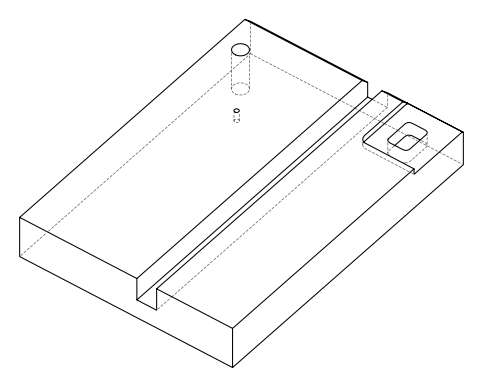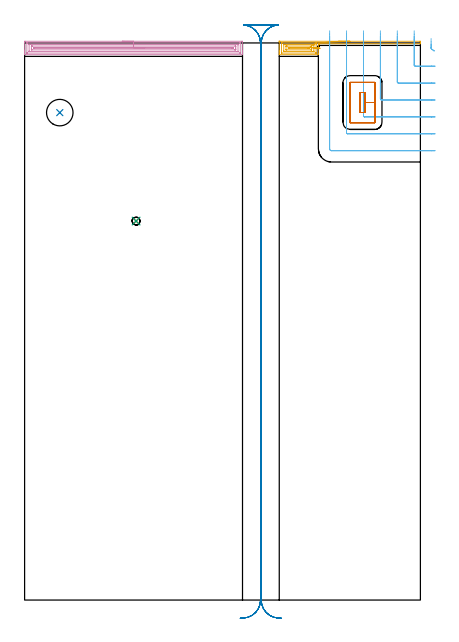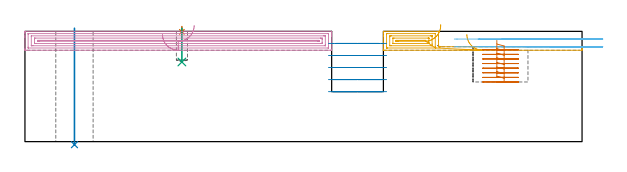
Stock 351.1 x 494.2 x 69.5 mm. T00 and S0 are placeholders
(PLAN: 8 operations, 6 tool changes, 28.8 min)
(1 SPOT_DRILL | STEP1POCKET | NXT0321_9005460120000 | 0.03 min | 1 mm3)
(2 INDEXABLE_INSERT_DRILL_THROUGH_HOLE_FROM_SOLID | STEP1HOLE | NXT0302_018 | 0.3 min | 30095 mm3)
(3 DRILL_BLIND_HOLE_INTO_CENTER | STEP1POCKET | NXT0301_041 | 0.09 min | 702 mm3)
(4 AREA_MILL | FG_CHAMFER_SURFACE | UGT0205_001 | 7.92 min | 14145 mm3)
(5 AREA_MILL_1 | FG_CHAMFER_SURFACE_1 | UGT0205_001 | 2.43 min | 9267 mm3)
(6 MILL_CORNER_NOTCH_RECTANGULAR | CORNER_NOTCH_RECTANGULAR | UGT0201_094 | Follow Part, ap 5, ae 75% | 3.3 min | 86298 mm3)
(7 MILL_RECTANGULAR_POCKET | POCKET_RECTANGULAR_STRAIGHT | NXT0201_011 | Follow Part, ap 3, ae 75% | 3.47 min | 35887 mm3)
(8 MILL_RECTANGULAR_SLOT | SLOT_RECTANGULAR | UGT0201_004 | Follow Part, ap 8, ae 75% | 11.28 min | 611281 mm3)
(TOOL NXT0321_9005460120000 | NC Spot Drill, 142deg, 12mm, Carbide, Uncoated | D12 PA142 FL30 Z2)
(TOOL NXT0302_018 | Index. Insert Drill 23.5mm [880-D2350L25-03] | D23.5 PA176 FL71 Z2)
(TOOL NXT0301_041 | Carbide Drill 7mm [860.1-0700-035A1-MM 2214] | D7 PA140 FL53 Z2)
(TOOL UGT0205_001 | Chamfer Mill 20 x 3 x 45 deg. | D20 FL50 Z2)
(TOOL UGT0201_094 | End mill 20 mm | D20 FL38 Z4)
(TOOL NXT0201_011 | ENDMILL 12mm [2P460-1200-NA 1630] | D12 FL38 Z6)
(TOOL UGT0201_004 | End Mill 32 mm | D32 FL53 Z6)
(OP 1 SPOT_DRILL)
G17 G21 G94 G90
T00 M6
G54
G17 G0 G90 X98.9 Y336.2 S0 M3
G43 Z79.5 H0
G94 G81 G98 Z69.199 F250. R72.5
G80
M5
M2
(OP 2 INDEXABLE_INSERT_DRILL_THROUGH_HOLE_FROM_SOLID)
G17 G21 G94 G90
T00 M6
G54
G17 G0 G90 X31.2 Y432.4 S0 M3
G43 Z79.5 H1
G94 G81 G98 Z-1.91 F250. R71.5
G80
M5
M2
(OP 3 DRILL_BLIND_HOLE_INTO_CENTER)
G17 G21 G94 G90
T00 M6
G54
G17 G0 G90 X98.9 Y336.2 S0 M3
G43 Z79.5 H1
G94 G81 G98 Z50.2 F250. R71.5
G80
M5
M2
(OP 4 AREA_MILL)
G17 G21 G94 G90
T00 M6
G54
G17 G0 G90 X86.65 Y495.7 S1061 M3
G43 Z79.5 H0
Z67.6
G94 G1 X86.688 Z66.728 F250.
X86.802 Z65.864
X86.991 Z65.012
X87.253 Z64.18
X87.587 Z63.374
X87.99 Z62.6
X88.459 Z61.864
X88.99 Z61.172
X89.579 Z60.529
X90.222 Z59.94
X90.914 Z59.408
X91.65 Z58.94
X92.424 Z58.537
X93.23 Z58.203
X94.062 Z57.941
X94.914 Z57.752
X95.778 Z57.638
X96.65 Z57.6
X192.682
X192.979 Y495.697 Z57.602
X193.29 Y495.692 Z57.606
X193.3 Y495.377 Z57.92
Y487.074 Z66.22
Y486.524 Z66.773
Y486.182 Z67.114
Y485.632 Z67.665
Y485.29 Z68.005
Y484.607 Z68.692
Y484.258 Z69.042
X193.293 Y483.856 Z69.436
X193.29 Y483.803 Z69.488
X193.129 Y483.8 Z69.5
X0.171
X0.008 Y483.803 Z69.488
X0.006 Y483.81 Z69.481
X0.003 Y483.857 Z69.434
X0. Y484.258 Z69.041
Y484.607 Z68.692
Y485.29 Z68.005
Y486.524 Z66.773
Y487.074 Z66.22
Y487.691 Z65.604
Y494.826 Z58.471
X0.002 Y495.102 Z58.196
X0.007 Y495.692 Z57.606
X0.025 Y495.694 Z57.604
X0.618 Y495.7 Z57.6
X96.65
Y494.286 Z59.014
X190.972
X191.124 Y494.284 Z59.016
X191.225 Y494.281 Z59.019
X191.291 Y494.278 Z59.022
X191.294 Y494.267 Z59.033
X191.297 Y494.21 Z59.09
X191.3 Y493.806 Z59.494
Y485.779 Z67.521
X191.297 Y485.29 Z68.01
X191.294 Y485.24 Z68.06
X191.291 Y485.222 Z68.078
X191.2 Y485.218 Z68.082
X191.048 Y485.215 Z68.085
X2.328 Y485.214 Z68.086
X2.176 Y485.216 Z68.084
X2.075 Y485.219 Z68.081
X2.009 Y485.222 Z68.078
X2.006 Y485.233 Z68.067
X2.003 Y485.29 Z68.01
X2. Y485.694 Z67.606
Y493.721 Z59.579
X2.003 Y494.21 Z59.09
X2.006 Y494.26 Z59.04
X2.009 Y494.278 Z59.022
X2.1 Y494.282 Z59.018
X2.252 Y494.285 Z59.015
X96.65 Y494.286 Z59.014
Y492.872 Z60.428
X189.109 Y492.871 Z60.429
X189.258 Y492.87 Z60.43
X189.282 Y492.868 Z60.432
X189.288 Y492.866 Z60.434
X189.291 Y492.845 Z60.455
X189.297 Y492.744 Z60.556
X189.299 Y492.616 Z60.684
X189.3 Y492.426 Z60.874
X189.299 Y486.885 Z66.415
X189.293 Y486.693 Z66.607
X189.29 Y486.643 Z66.657
X189.273 Y486.635 Z66.665
X189.22 Y486.633 Z66.667
X189.109 Y486.63 Z66.67
X188.662 Y486.629 Z66.671
X188.216 Y486.628 Z66.672
X4.191 Y486.629 Z66.671
X4.042 Y486.63 Z66.67
X4.018 Y486.632 Z66.668
X4.012 Y486.634 Z66.666
X4.009 Y486.655 Z66.645
X4.003 Y486.756 Z66.544
X4.001 Y486.884 Z66.416
X4. Y487.074 Z66.226
X4.001 Y492.615 Z60.685
X4.007 Y492.807 Z60.493
X4.01 Y492.858 Z60.442
X4.027 Y492.865 Z60.435
X4.08 Y492.867 Z60.433
X4.191 Y492.87 Z60.43
X4.638 Y492.871 Z60.429
X5.084 Y492.872 Z60.428
X96.65
Y491.457 Z61.843
X186.506
X187.254 Y491.451 Z61.849
X187.29 Y491.449 Z61.851
X187.294 Y491.403 Z61.897
X187.298 Y491.298 Z62.002
X187.299 Y491.086 Z62.214
X187.3 Y490.664 Z62.636
Y488.88 Z64.42
X187.299 Y488.423 Z64.877
X187.298 Y488.206 Z65.094
X187.294 Y488.097 Z65.203
X187.29 Y488.05 Z65.25
X187.241 Y488.048 Z65.252
X186.429 Y488.043 Z65.257
X186.352
X6.794
X6.047 Y488.049 Z65.251
X6.01 Y488.051 Z65.249
X6.006 Y488.097 Z65.203
X6.003 Y488.202 Z65.098
X6.001 Y488.414 Z64.886
X6. Y488.836 Z64.464
X6.001 Y491.077 Z62.223
X6.003 Y491.294 Z62.006
X6.006 Y491.403 Z61.897
X6.01 Y491.45 Z61.85
X6.059 Y491.452 Z61.848
X6.871 Y491.457 Z61.843
X6.948
X96.65
Y490.043 Z63.257
X184.642 Y490.042 Z63.258
X185.246 Y490.039 Z63.261
X185.279 Y490.036 Z63.264
X185.29 Y490.03 Z63.27
X185.296 Y489.989 Z63.311
X185.298 Y489.75 Z63.55
X185.297 Y489.586 Z63.714
X185.294 Y489.504 Z63.796
X185.291 Y489.469 Z63.831
X185.229 Y489.464 Z63.836
X184.933 Y489.459 Z63.841
X184.642 Y489.458 Z63.842
X184.043 Y489.457 Z63.843
X8.658 Y489.458 Z63.842
X8.054 Y489.461 Z63.839
X8.021 Y489.464 Z63.836
X8.01 Y489.47 Z63.83
X8.004 Y489.511 Z63.789
X8.002 Y489.75 Z63.55
X8.003 Y489.914 Z63.386
X8.007 Y489.996 Z63.304
X8.009 Y490.031 Z63.269
X8.071 Y490.036 Z63.264
X8.367 Y490.041 Z63.259
X8.658 Y490.042 Z63.258
X9.257 Y490.043 Z63.257
X96.65
X97.522 Z63.295
X98.387 Z63.409
X99.238 Z63.598
X100.07 Z63.86
X100.876 Z64.194
X101.65 Z64.597
X102.386 Z65.065
X103.078 Z65.596
X103.721 Z66.186
X104.31 Z66.829
X104.842 Z67.521
X105.31 Z68.257
X105.713 Z69.031
X106.047 Z69.837
X106.309 Z70.669
X106.498 Z71.52
X106.612 Z72.385
X106.65 Z73.257
G0 Z79.5
M5
M2
(OP 5 AREA_MILL_1)
G17 G21 G94 G90
T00 M6
G54
G17 G0 G90 X278.5 Y495.7 S1061 M3
G43 Z79.5 H0
Z67.6
G94 G1 X278.538 Z66.728 F250.
X278.652 Z65.864
X278.841 Z65.012
X279.103 Z64.18
X279.437 Z63.374
X279.84 Z62.6
X280.308 Z61.864
X280.84 Z61.172
X281.429 Z60.529
X282.072 Z59.94
X282.764 Z59.408
X283.5 Z58.94
X284.274 Z58.537
X285.08 Z58.203
X285.912 Z57.941
X286.764 Z57.752
X287.628 Z57.638
X288.5 Z57.6
X350.647 Y495.699 Z57.601
X350.946 Y495.696 Z57.604
X351.098 Y495.691 Z57.605
X351.1 Y495.41 Z57.887
Y495.102 Z58.194
Y494.485 Z58.814
Y493.99 Z59.309
Y493.591 Z59.701
X351.09 Y493.503 Z59.788
X350.946 Y493.5 Z59.8
X261.461
X261.459 Z59.798
X261.458
X261.41 Z59.8
X261.357 Z59.795
X261.356 Y493.499
X261.342 Y493.5 Z59.8
X261.336 Y493.499 Z59.796
X261.334 Z59.794
X261.301 Z59.795
X261.295 Z59.796
X261.294
X261.291 Y493.494 Z59.789
X261.283 Y493.495 Z59.791
X261.21 Y493.5 Z59.8
X260.755 Y493.499 Z59.799
X260.6
Y484.844 Z68.45
Y484.443 Z68.857
Y484.338 Z68.962
X260.598 Y484.067 Z69.227
X260.59 Y483.803 Z69.489
X260.399 Y483.8 Z69.5
X226.054
X225.91 Y483.803 Z69.488
X225.907 Y483.85 Z69.441
X225.9 Y484.214 Z69.085
Y484.673 Z68.626
Y485.29 Z68.005
Y486.491 Z66.806
Y487.074 Z66.22
X225.901 Y495.102 Z58.195
X225.903 Y495.696 Z57.601
X225.905 Y495.697 Z57.6
X226.5 Y495.7
X288.5
X258.919 Y494.277 Z59.023
X258.874 Y494.21 Z59.09
X258.771 Y494.054 Z59.246
X258.734 Y493.989 Z59.311
X258.615 Y493.662 Z59.638
X258.6 Y493.333 Z59.967
Y493.318 Z59.982
X258.599 Y485.29 Z68.01
X258.593 Y485.237 Z68.063
X258.592 Y485.228 Z68.072
X258.534 Y485.221 Z68.079
X258.332 Y485.218 Z68.082
X258.028 Y485.215 Z68.085
X228.209
X228.132 Y485.216 Z68.084
X227.981 Y485.221 Z68.079
X227.909 Y485.225 Z68.075
X227.907 Y485.243 Z68.057
X227.904 Y485.29 Z68.01
X227.9 Y485.674 Z67.626
Y493.702 Z59.598
X227.904 Y494.21 Z59.09
X227.907 Y494.257 Z59.043
X227.909 Y494.275 Z59.025
X227.981 Y494.279 Z59.021
X228.132 Y494.284 Z59.016
X228.209 Y494.285 Z59.015
X228.284 Y494.286 Z59.014
X258.615 Y494.285 Z59.015
X258.691 Y494.284 Z59.016
X258.843 Y494.28 Z59.02
X258.919 Y494.277 Z59.023
X256.58 Y492.865 Z60.435
X256.59 Y492.838 Z60.462
X256.594 Y492.756 Z60.544
X256.598 Y492.426 Z60.874
X256.6 Y491.765 Z61.535
X256.599 Y487.074 Z66.226
X256.594 Y486.744 Z66.556
X256.59 Y486.662 Z66.638
X256.58 Y486.635 Z66.665
X256.533 Y486.633 Z66.667
X256.383 Y486.63 Z66.67
X255.939 Y486.629 Z66.671
X255.493 Y486.628 Z66.672
X230.961 Y486.629 Z66.671
X230.513
X230.069 Y486.633 Z66.667
X229.93 Y486.635 Z66.665
X229.91 Y486.906 Z66.394
X229.904 Y487.074 Z66.226
X229.901 Y487.242 Z66.058
Y492.594 Z60.706
X229.906 Y492.763 Z60.537
X229.911 Y492.865 Z60.435
X229.958 Y492.867 Z60.433
X230.069 Y492.87 Z60.43
X230.515 Y492.871 Z60.429
X230.961 Y492.872 Z60.428
X255.939 Y492.871 Z60.429
X256.383 Y492.87 Z60.43
X256.58 Y492.865 Z60.435
X254.579 Y491.451 Z61.849
X254.59 Y491.433 Z61.867
X254.595 Y491.391 Z61.909
X254.598 Y491.349 Z61.951
X254.6 Y491.089 Z62.211
Y490.642 Z62.658
Y488.413 Z64.887
Y488.265 Z65.035
X254.598 Y488.146 Z65.154
X254.594 Y488.067 Z65.233
X254.59 Y488.049 Z65.251
X254.586 Y488.047 Z65.253
X254.562 Y488.045 Z65.255
X254.155 Y488.043 Z65.257
X254.078
X232.668
X231.926 Y488.048 Z65.252
X231.911 Y488.049 Z65.251
X231.908 Y488.067 Z65.233
X231.903 Y488.116 Z65.184
X231.901 Y488.215 Z65.085
Y491.275 Z62.025
X231.904 Y491.381 Z61.919
X231.909 Y491.433 Z61.867
X231.912 Y491.451 Z61.849
X231.934 Y491.452 Z61.848
X232.745 Y491.457 Z61.843
X232.821
X254.232
X254.579 Y491.451 Z61.849
X252.589 Y490.037 Z63.263
X252.591 Y489.979 Z63.321
X252.594 Y489.75 Z63.55
X252.591 Y489.529 Z63.771
X252.582 Y489.464 Z63.836
X252.517 Y489.462 Z63.838
X252.371 Y489.46 Z63.84
X251.771 Y489.457 Z63.843
X251.479
X234.529 Y489.458 Z63.842
X233.926 Y489.461 Z63.839
X233.917 Y489.463 Z63.837
X233.906 Y489.481 Z63.819
X233.902 Y489.75 Z63.55
Y489.907 Z63.393
X233.904 Y489.986 Z63.314
X233.909 Y490.024 Z63.276
X233.912 Y490.036 Z63.264
X233.943 Y490.037 Z63.263
X234.237 Y490.042 Z63.258
X234.529 Y490.043 Z63.257
X235.128
X252.371
X252.468 Y490.041 Z63.259
X252.546 Y490.039 Z63.261
X252.589 Y490.037 Z63.263
X253.456 Y489.988 Z63.35
X254.311 Y489.94 Z63.512
X255.15 Y489.894 Z63.748
X255.965 Y489.848 Z64.056
X256.75 Y489.804 Z64.434
X257.499 Y489.763 Z64.879
X258.206 Y489.723 Z65.388
X258.867 Y489.686 Z65.957
X259.475 Y489.652 Z66.581
X260.027 Y489.622 Z67.256
X260.518 Y489.594 Z67.977
X260.945 Y489.57 Z68.737
X261.303 Y489.55 Z69.532
X261.591 Y489.534 Z70.356
X261.807 Y489.522 Z71.201
X261.948 Y489.514 Z72.062
X262.013 Y489.511 Z72.932
X262.003 Z73.804
G0 Z79.5
M5
M2
(OP 6 MILL_CORNER_NOTCH_RECTANGULAR)
G17 G21 G94 G90
T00 M6
G54
G17 G0 G90 X360.6 Y493.272 S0 M3
G43 Z79.5 H0
Z64.65
G94 G1 Y490.272 F250.
Y489.592
G3 X360.957 Y488.832 R1.
G1 X363.256 Y486.905
G0 Z79.5
X345.6 Y500.15
Z64.65
G1 Y497.15
Y474.593 F500.
G3 X346.593 Y473.6 R1.
G1 X361.1
X364.1 F250.
G0 Z79.5
X330.6 Y500.15
Z64.65
G1 Y497.15
Y459.594 F500.
G3 X331.594 Y458.6 R1.
G1 X361.1
X364.1 F250.
G0 Z79.5
X315.6 Y500.15
Z64.65
G1 Y497.15
Y444.594 F500.
G3 X316.594 Y443.6 R1.
G1 X361.1
X364.1 F250.
G0 Z79.5
X300.6 Y500.15
Z64.65
G1 Y497.15
Y429.595 F500.
G3 X301.595 Y428.6 R1.
G1 X361.1
X364.1 F250.
G0 Z79.5
X285.6 Y500.15
Z64.65
G1 Y497.15
Y414.595 F500.
G3 X286.595 Y413.6 R1.
G1 X361.1
X364.1 F250.
G0 Z79.5
X270.6 Y500.15
Z64.65
G1 Y497.15
Y400.3 F500.
G3 X272.3 Y398.6 R1.7
G1 X361.1
X364.1 F250.
G0 Z79.5
X360.6 Y498.121
Z59.8
G1 Y495.121
Y489.592
G3 X361.1 Y488.733 R1.
G1 X363.698 Y487.233
G0 Z79.5
X345.6 Y504.999
Z59.8
G1 Y501.999
Y474.593 F500.
G3 X346.593 Y473.6 R1.
G1 X361.1
X364.1 F250.
G0 Z79.5
X330.6 Y504.999
Z59.8
G1 Y501.999
Y459.594 F500.
G3 X331.594 Y458.6 R1.
G1 X361.1
X364.1 F250.
G0 Z79.5
X315.6 Y504.999
Z59.8
G1 Y501.999
Y444.594 F500.
G3 X316.594 Y443.6 R1.
G1 X361.1
X364.1 F250.
G0 Z79.5
X300.6 Y504.999
Z59.8
G1 Y501.999
Y429.594 F500.
G3 X301.594 Y428.6 R1.
G1 X361.1
X364.1 F250.
G0 Z79.5
X285.6 Y504.999
Z59.8
G1 Y501.999
Y414.595 F500.
G3 X286.595 Y413.6 R1.
G1 X361.1
X364.1 F250.
G0 Z79.5
X270.6 Y504.999
Z59.8
G1 Y501.999
Y400.3 F500.
G3 X272.3 Y398.6 R1.7
G1 X361.1
X364.1 F250.
G0 Z79.5
M5
M2
(OP 7 MILL_RECTANGULAR_POCKET)
G17 G21 G94 G90
T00 M6
G54
G17 G0 G90 X297.4 Y441.069 S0 M3
G43 Z79.5 H1
Z63.8
G94 G1 Y432.5 Z61.504 F250.
X302. Z60.271
Y441.35 Z57.9
Y450.2 F500.
X297.4
Y432.5
X302.
Y441.35
X311.
Y458.8
G3 X310.6 Y459.2 R0.4
G1 X288.8
G3 X288.4 Y458.8 R0.4
G1 Y423.9
G3 X288.8 Y423.5 R0.4
G1 X310.6
G3 X311. Y423.9 R0.4
G1 Y441.35
Y442.35
G0 X297.4 Y441.069 Z60.9
G1 Y432.5 Z58.604 F250.
X302. Z57.371
Y441.35 Z55.
Y450.2 F500.
X297.4
Y432.5
X302.
Y441.35
X311.
Y458.8
G3 X310.6 Y459.2 R0.4
G1 X288.8
G3 X288.4 Y458.8 R0.4
G1 Y423.9
G3 X288.8 Y423.5 R0.4
G1 X310.6
G3 X311. Y423.9 R0.4
G1 Y441.35
Y442.35
G0 X297.4 Y441.069 Z58.
G1 Y432.5 Z55.704 F250.
X302. Z54.471
Y441.35 Z52.1
Y450.2 F500.
X297.4
Y432.5
X302.
Y441.35
X311.
Y458.8
G3 X310.6 Y459.2 R0.4
G1 X288.8
G3 X288.4 Y458.8 R0.4
G1 Y423.9
G3 X288.8 Y423.5 R0.4
G1 X310.6
G3 X311. Y423.9 R0.4
G1 Y441.35
Y442.35
G0 X297.4 Y441.069 Z55.1
G1 Y432.5 Z52.804 F250.
X302. Z51.571
Y441.35 Z49.2
Y450.2 F500.
X297.4
Y432.5
X302.
Y441.35
X311.
Y458.8
G3 X310.6 Y459.2 R0.4
G1 X288.8
G3 X288.4 Y458.8 R0.4
G1 Y423.9
G3 X288.8 Y423.5 R0.4
G1 X310.6
G3 X311. Y423.9 R0.4
G1 Y441.35
Y442.35
G0 X297.4 Y441.069 Z52.2
G1 Y432.5 Z49.904 F250.
X302. Z48.671
Y441.35 Z46.3
Y450.2 F500.
X297.4
Y432.5
X302.
Y441.35
X311.
Y458.8
G3 X310.6 Y459.2 R0.4
G1 X288.8
G3 X288.4 Y458.8 R0.4
G1 Y423.9
G3 X288.8 Y423.5 R0.4
G1 X310.6
G3 X311. Y423.9 R0.4
G1 Y441.35
Y442.35
G0 X297.4 Y441.069 Z49.3
G1 Y432.5 Z47.004 F250.
X302. Z45.771
Y441.35 Z43.4
Y450.2 F500.
X297.4
Y432.5
X302.
Y441.35
X311.
Y458.8
G3 X310.6 Y459.2 R0.4
G1 X288.8
G3 X288.4 Y458.8 R0.4
G1 Y423.9
G3 X288.8 Y423.5 R0.4
G1 X310.6
G3 X311. Y423.9 R0.4
G1 Y441.35
Y442.35
G0 X297.4 Y441.069 Z46.4
G1 Y432.5 Z44.104 F250.
X302. Z42.871
Y441.35 Z40.5
Y450.2 F500.
X297.4
Y432.5
X302.
Y441.35
X311.
Y458.8
G3 X310.6 Y459.2 R0.4
G1 X288.8
G3 X288.4 Y458.8 R0.4
G1 Y423.9
G3 X288.8 Y423.5 R0.4
G1 X310.6
G3 X311. Y423.9 R0.4
G1 Y441.35
Y442.35
G0 X297.4 Y441.069 Z43.5
G1 Y432.5 Z41.204 F250.
X302. Z39.971
Y441.35 Z37.6
Y450.2 F500.
X297.4
Y432.5
X302.
Y441.35
X311.
Y458.8
G3 X310.6 Y459.2 R0.4
G1 X288.8
G3 X288.4 Y458.8 R0.4
G1 Y423.9
G3 X288.8 Y423.5 R0.4
G1 X310.6
G3 X311. Y423.9 R0.4
G1 Y441.35
Y442.35
G0 Z79.5
M5
M2
(OP 8 MILL_RECTANGULAR_SLOT)
G17 G21 G94 G90
T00 M6
G54
G17 G0 G90 X227.915 Y-16.154 S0 M3
G43 Z79.5 H0
Z61.9
G94 G1 X224.921 Y-15.97 F250.
G2 X209.9 Y0. R16. F500.
G1 Y494.2
G2 X223.013 Y509.937 R16.
G1 X223.018 Y509.967
G3 X220.298 Y510.2 R16.
G1 X198.945
G3 X196.202 Y509.963 R16.
G1 X196.207 Y509.934
G2 X209.3 Y494.2 R16.
G1 Y0.
G2 X194.279 Y-15.97 R16.
G1 X191.285 Y-16.154 F250.
G0 X227.915 Z54.3
G1 X224.921 Y-15.97
G2 X209.9 Y0. R16. F500.
G1 Y494.2
G2 X224.92 Y510.17 R16.
G1 Y510.2
X194.28
Y510.17
G2 X209.3 Y494.2 R16.
G1 Y0.
G2 X194.279 Y-15.97 R16.
G1 X191.285 Y-16.154 F250.
G0 X227.915 Z46.7
G1 X224.921 Y-15.97
G2 X209.9 Y0. R16. F500.
G1 Y494.2
G2 X224.92 Y510.17 R16.
G1 Y510.2
X194.28
Y510.17
G2 X209.3 Y494.2 R16.
G1 Y0.
G2 X194.279 Y-15.97 R16.
G1 X191.285 Y-16.154 F250.
G0 X227.915 Z39.1
G1 X224.921 Y-15.97
G2 X209.9 Y0. R16. F500.
G1 Y494.2
G2 X224.92 Y510.17 R16.
G1 Y510.2
X194.28
Y510.17
G2 X209.3 Y494.2 R16.
G1 Y0.
G2 X194.279 Y-15.97 R16.
G1 X191.285 Y-16.154 F250.
G0 X227.915 Z31.5
G1 X224.921 Y-15.97
G2 X209.9 Y0. R16. F500.
G1 Y494.2
G2 X224.92 Y510.17 R16.
G1 Y510.2
X194.28
Y510.17
G2 X209.3 Y494.2 R16.
G1 Y0.
G2 X194.279 Y-15.97 R16.
G1 X191.285 Y-16.154 F250.
G0 Z79.5
M5
M2
